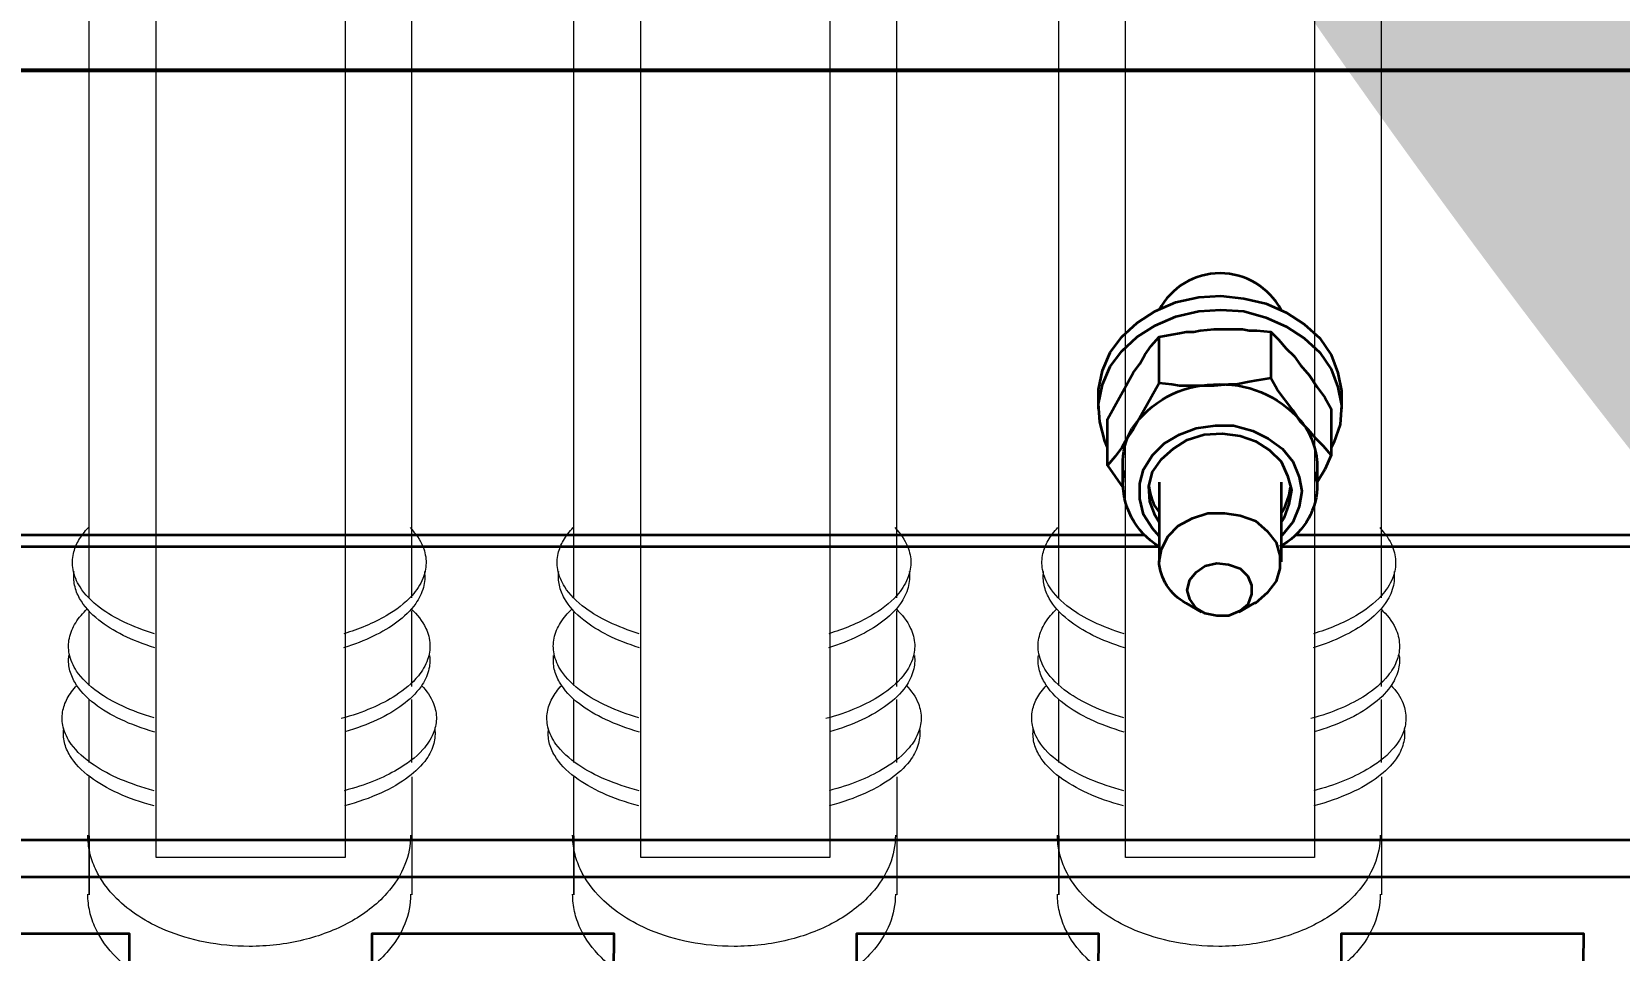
# Model space of a CAD drawing. Header units: feet. Extents: x -13743 to 68376, y -48 to 67763.
# Drawn here: x 90.33 to 96.84, y 63114.34 to 63118.11 of the extents above; entities that cross this region are included whole.
import ezdxf
from ezdxf.enums import TextEntityAlignment as Align

# ---------------------------------------------------------------- set-up
doc = ezdxf.new("R2018")
doc.units = ezdxf.units.FT
doc.header["$MEASUREMENT"] = 0
for name, color, linetype in [('G-ANNO-TEXT', 1, 'Continuous'), ('G-TEXT', 7, 'Continuous'), ('PDF_0', 7, 'Continuous')]:
    doc.layers.add(name, color=color, linetype=linetype)
doc.layers.add('PDF_Fusibles', color=7, linetype='Continuous', true_color=0x636466)
doc.styles.add('NEI-A', font='arial.ttf')
doc.styles.get("Standard").update_dxf_attribs({"font": 'arial.ttf'})

# ---------------------------------------------------------------- blocks, each defined once
blk = doc.blocks.new('DETAIL_TITLE')
at = {"style": 'NEI-A', "flags": 8}
blk.add_attdef('#', text='', height=0.2, dxfattribs=at).set_placement((0.5922, -0.5109), align=Align.MIDDLE_CENTER)
at = {"lineweight": 30, "flags": 104}
blk.add_attdef('DETAIL_TITLE', text='', height=0.2, dxfattribs=at).set_placement((0.909897, -0.525138), align=Align.BOTTOM_LEFT)
at = {"style": 'NEI-A'}
for tag, p in [('SCALE:', (0.938649, -0.73792)), ('1"_=_', (1.547399, -0.73792))]:
    blk.add_attdef(tag, text='', height=0.1, dxfattribs=at).set_placement(p, align=Align.BOTTOM_LEFT)
blk = doc.blocks.new('sub-title')
at = {"color": 153, "lineweight": 30, "flags": 106}
blk.add_attdef('SUB_TITLE', text='', height=0.1875, dxfattribs=at).set_placement((0, 0.1875), align=Align.MIDDLE_CENTER)

msp = doc.modelspace()

# ---------------------------------------------------------------- linework, layer by layer
at = {"layer": 'PDF_0', "lineweight": 35}
for points in [[(98.8243, 63113.801), (99.5201, 63113.801, 0.408273), (99.6729, 63113.9222), (99.6729, 63114.4124), (100.6638, 63114.4124), (100.6638, 63113.9222, 0.408273), (100.8167, 63113.801), (101.5072, 63113.801, 0.408273), (101.66, 63113.9222), (101.66, 63123.8736), (88.7411, 63123.8736), (88.7411, 63113.9222, 0.408273), (88.8887, 63113.801), (89.5844, 63113.801, 0.408273), (89.7373, 63113.9222), (89.7373, 63114.4124), (90.7282, 63114.4124), (90.7282, 63113.9222, 0.408888), (90.8758, 63113.801), (91.5716, 63113.801, 0.40886), (91.7236, 63113.9256)], [(94.9502, 63115.9989, -0.277371), (94.8026, 63116.2783), (94.8026, 63116.2625), (94.8026, 63116.331, -0.138844), (94.8401, 63116.483, -0.244484), (95.1739, 63116.663, -0.236092), (95.5299, 63116.5154, -0.171172), (95.5985, 63116.331), (95.5985, 63116.2625), (95.5985, 63116.2361, -0.262029), (95.4457, 63115.9989)], [(95.1241, 63115.7301), (95.0609, 63115.767, -0.269397), (94.9504, 63115.94)], [(91.7244, 63113.9222), (91.7244, 63114.4124), (92.7153, 63114.4124), (92.7109, 63113.9254, 0.408273), (92.8629, 63113.801), (93.5594, 63113.8015, 0.408273), (93.7115, 63113.9222), (93.7115, 63114.4124), (94.7025, 63114.4124), (94.698, 63113.9255, 0.408888), (94.85, 63113.801), (95.5466, 63113.8015, 0.408273), (95.6987, 63113.9222), (95.6987, 63114.4124), (96.6896, 63114.4124), (96.6851, 63113.9254, 0.408273), (96.8372, 63113.801), (97.5337, 63113.8015, 0.408273), (97.6858, 63113.9222), (97.6858, 63114.4124), (98.6767, 63114.4124), (98.6767, 63113.9222, 0.408496), (98.8236, 63113.8015)]]:
    msp.add_lwpolyline(points, format="xyb", dxfattribs=at)
for points in [[(88.7411, 63117.9544), (101.66, 63117.9544)], [(88.7411, 63117.9491), (101.66, 63117.9491)], [(94.7025, 63116.5629), (94.7025, 63116.6209), (94.7025, 63116.642), (94.7183, 63116.721), (94.7499, 63116.7948), (94.7973, 63116.8581), (94.8606, 63116.916), (94.9344, 63116.9635), (95.0187, 63117.0004), (95.1136, 63117.0215), (95.2032, 63117.0267), (95.2981, 63117.0162), (95.3877, 63116.9951), (95.472, 63116.9582), (95.5458, 63116.9108), (95.6091, 63116.8528), (95.6565, 63116.7843), (95.6828, 63116.7105), (95.6987, 63116.6367), (95.6987, 63116.6209), (95.6987, 63116.5629)], [(94.7394, 63116.4048), (94.7288, 63116.4311), (94.7077, 63116.5102), (94.7025, 63116.584), (94.7183, 63116.663), (94.7499, 63116.7368), (94.7973, 63116.8001), (94.8606, 63116.8581), (94.9344, 63116.9055), (95.0187, 63116.9424), (95.1136, 63116.9635), (95.2032, 63116.9688), (95.2981, 63116.9635), (95.3877, 63116.9371), (95.472, 63116.9002), (95.5458, 63116.8528), (95.6091, 63116.7948), (95.6565, 63116.7263), (95.6828, 63116.6525), (95.6987, 63116.5787), (95.6934, 63116.4996), (95.667, 63116.4259), (95.6565, 63116.4048)], [(94.9502, 63116.6683), (94.8448, 63116.4786), (94.8184, 63116.4417), (94.7973, 63116.4048), (94.771, 63116.3679), (94.7394, 63116.331), (94.7394, 63116.5207), (94.8448, 63116.7105), (94.8711, 63116.7474), (94.8922, 63116.7843), (94.9186, 63116.8212), (94.9502, 63116.8581)], [(95.4088, 63116.8792), (95.4404, 63116.8475), (95.472, 63116.8106), (95.5036, 63116.779), (95.53, 63116.7421), (95.5669, 63116.6999), (95.5985, 63116.6525), (95.6301, 63116.6103), (95.6565, 63116.5629), (95.6565, 63116.3731), (95.6249, 63116.41), (95.5932, 63116.4417), (95.5616, 63116.4786), (95.53, 63116.5102), (95.4984, 63116.5576), (95.4351, 63116.642), (95.4088, 63116.6894), (95.3508, 63116.6789), (95.3192, 63116.6736), (95.2664, 63116.663), (95.2348, 63116.663), (95.1768, 63116.6578), (95.0345, 63116.6578), (95.0029, 63116.663), (94.9502, 63116.6683), (94.9502, 63116.8581), (95.0029, 63116.8686), (95.0345, 63116.8739), (95.0609, 63116.8792), (95.0925, 63116.8792), (95.1189, 63116.8844), (95.1768, 63116.8897), (95.2928, 63116.8897), (95.3192, 63116.8844), (95.3508, 63116.8844), (95.4088, 63116.8792), (95.4088, 63116.6894)], [(94.9502, 63116.0991), (94.9344, 63116.1254), (94.9133, 63116.1834), (94.908, 63116.2466), (94.9238, 63116.3046), (94.9607, 63116.3573), (95.0082, 63116.3995), (95.0662, 63116.4364), (95.1347, 63116.4575), (95.2085, 63116.4628), (95.2823, 63116.4522), (95.3455, 63116.4311), (95.4035, 63116.3942), (95.4509, 63116.3468), (95.4773, 63116.2888), (95.4931, 63116.2308), (95.4826, 63116.1729), (95.4615, 63116.1149), (95.4509, 63116.0991)], [(94.7394, 63116.331), (94.8026, 63116.2414)], [(95.6565, 63116.3731), (95.6301, 63116.3152), (95.5985, 63116.2625)], [(94.9502, 63116.2625), (94.9502, 63115.9357), (94.9607, 63115.9884), (94.9871, 63116.0411), (95.0293, 63116.0832), (95.0872, 63116.1149), (95.1505, 63116.136), (95.219, 63116.136), (95.2823, 63116.1254), (95.3455, 63116.1043), (95.3929, 63116.0622), (95.4298, 63116.0147), (95.4457, 63115.962), (95.4457, 63115.9093), (95.4298, 63115.8566), (95.3929, 63115.8092), (95.3455, 63115.767), (95.3402, 63115.767), (95.277, 63115.7301)], [(95.4509, 63116.2625), (95.4509, 63115.9357)], [(95.4878, 63116.2414), (95.4826, 63116.2097), (95.4615, 63116.1518), (95.4509, 63116.136)], [(88.7411, 63114.7971), (101.66, 63114.7971)], [(88.7411, 63114.6443), (101.66, 63114.6443)]]:
    msp.add_lwpolyline(points, dxfattribs=at)
at = {"layer": 'PDF_0', "color": 8, "lineweight": 35, "true_color": 0x7f7f7f}
for points in [[(94.9502, 63116.0411), (94.9238, 63116.0727), (94.8869, 63116.1307), (94.8711, 63116.1939), (94.8711, 63116.2572), (94.8869, 63116.3152), (94.9238, 63116.3731), (94.9713, 63116.4206), (95.0345, 63116.4575), (95.103, 63116.4838), (95.1821, 63116.4944), (95.2559, 63116.4944), (95.335, 63116.4733), (95.3982, 63116.4417), (95.4562, 63116.3995), (95.4984, 63116.3468), (95.5247, 63116.2835), (95.5353, 63116.2256), (95.5247, 63116.1623), (95.4984, 63116.0991), (95.4562, 63116.0463), (95.4509, 63116.0411)], [(94.8079, 63116.3099), (94.8079, 63116.3046), (94.8026, 63116.2783)], [(95.5985, 63116.2625), (95.5932, 63116.3046)], [(88.7411, 63116.0463), (94.8922, 63116.0463)], [(88.7411, 63115.9989), (94.9502, 63115.9989)], [(95.4509, 63115.9989), (101.66, 63115.9989)], [(95.5089, 63116.0463), (101.66, 63116.0463)]]:
    msp.add_lwpolyline(points, dxfattribs=at)
at = {"layer": 'PDF_0', "lineweight": 35}
msp.add_lwpolyline([(95.0767, 63115.8619), (95.103, 63115.8935), (95.1399, 63115.9198), (95.1874, 63115.9304), (95.2348, 63115.9251), (95.2823, 63115.9093), (95.3139, 63115.8777), (95.3297, 63115.8408), (95.3297, 63115.8039), (95.3139, 63115.7617), (95.2823, 63115.7354), (95.2348, 63115.7143), (95.1874, 63115.7143), (95.1399, 63115.7248), (95.103, 63115.7459), (95.0767, 63115.7828), (95.0662, 63115.8197)], close=True, dxfattribs=at)
for centre, radius, start, end in [((95.2006, 63116.8349), 0.2839, 28.12463, 151.87537), ((95.1162, 63116.2651), 0.2082, 185.72938, 217.28208)]:
    msp.add_arc(centre, radius, start, end, dxfattribs=at)
at = {"layer": 'PDF_Fusibles', "color": 7, "lineweight": 5}
for points in [[(91.6137, 63121.4912), (91.6137, 63114.7234), (90.8389, 63114.7234), (90.8389, 63121.4912)], [(93.6008, 63121.4912), (93.6008, 63114.7234), (92.826, 63114.7234), (92.826, 63121.4912)], [(95.588, 63121.4912), (95.588, 63114.7234), (94.8131, 63114.7234), (94.8131, 63121.4912)], [(90.5648, 63114.5705), (90.5648, 63114.813)], [(92.5519, 63114.5705), (92.5519, 63114.813)], [(94.5391, 63114.5705), (94.5391, 63114.813)]]:
    msp.add_lwpolyline(points, close=True, dxfattribs=at)
for points in [[(90.5648, 63115.7881), (90.5648, 63120.6162)], [(91.8878, 63115.7881), (91.8878, 63120.6162)], [(92.5519, 63115.7881), (92.5519, 63120.6162)], [(93.8749, 63115.7881), (93.8749, 63120.6162)], [(94.5391, 63115.7881), (94.5391, 63120.6162)], [(95.8621, 63115.7881), (95.8621, 63120.6162)], [(90.5648, 63115.4297), (90.5648, 63115.7301)], [(91.8878, 63115.4244), (91.8878, 63115.7354)], [(92.5519, 63115.4297), (92.5519, 63115.7301)], [(93.8749, 63115.4244), (93.8749, 63115.7354)], [(94.5391, 63115.4297), (94.5391, 63115.7301)], [(95.8621, 63115.4244), (95.8621, 63115.7354)], [(90.5648, 63115.1134), (90.5648, 63115.3717)], [(91.8878, 63115.1134), (91.8878, 63115.3717)], [(92.5519, 63115.1134), (92.5519, 63115.3717)], [(93.8749, 63115.1134), (93.8749, 63115.3717)], [(94.5391, 63115.1134), (94.5391, 63115.3717)], [(95.8621, 63115.1134), (95.8621, 63115.3717)], [(90.5648, 63114.813), (90.5648, 63115.0554)], [(91.8878, 63115.0554), (91.8878, 63114.813), (91.8878, 63114.5705)], [(92.5519, 63114.813), (92.5519, 63115.0554)], [(93.8749, 63115.0554), (93.8749, 63114.813), (93.8749, 63114.5705)], [(94.5391, 63114.813), (94.5391, 63115.0554)], [(95.8621, 63115.0554), (95.8621, 63114.813), (95.8621, 63114.5705)]]:
    msp.add_lwpolyline(points, dxfattribs=at)
for points, knots in [([(90.8329, 63115.6415), (90.7416, 63115.669), (90.6673, 63115.7049), (90.575, 63115.7731), (90.5467, 63115.8025), (90.5135, 63115.8549), (90.5033, 63115.8788), (90.4949, 63115.9262), (90.4954, 63115.9483), (90.5046, 63115.989), (90.512, 63116.0069), (90.5326, 63116.0428), (90.5463, 63116.0603), (90.5615, 63116.0762)], [0, 0, 0, 0, 0.917387, 0.917387, 1.530036, 1.530036, 1.967696, 1.967696, 2.346122, 2.346122, 2.673799, 2.673799, 3.045721, 3.045721, 3.045721, 3.045721]), ([(91.8806, 63116.0762), (91.9025, 63116.0532), (91.9214, 63116.0269), (91.9417, 63115.9761), (91.9462, 63115.9537), (91.9455, 63115.9088), (91.9408, 63115.8877), (91.9223, 63115.8421), (91.9067, 63115.8191), (91.859, 63115.7652), (91.8215, 63115.7375), (91.7292, 63115.6835), (91.669, 63115.6595), (91.6092, 63115.6415)], [0, 0, 0, 0, 0.305593, 0.305593, 0.527745, 0.527745, 0.738392, 0.738392, 1.002226, 1.002226, 1.431011, 1.431011, 2.027034, 2.027034, 2.027034, 2.027034]), ([(92.82, 63115.6415), (92.7287, 63115.669), (92.6544, 63115.7049), (92.5622, 63115.7731), (92.5339, 63115.8025), (92.5006, 63115.8549), (92.4904, 63115.8788), (92.482, 63115.9262), (92.4825, 63115.9483), (92.4918, 63115.989), (92.4991, 63116.0069), (92.5197, 63116.0428), (92.5334, 63116.0603), (92.5486, 63116.0762)], [0, 0, 0, 0, 0.917387, 0.917387, 1.530036, 1.530036, 1.967696, 1.967696, 2.346122, 2.346122, 2.673799, 2.673799, 3.045721, 3.045721, 3.045721, 3.045721]), ([(93.8677, 63116.0762), (93.8896, 63116.0532), (93.9085, 63116.0269), (93.9288, 63115.9761), (93.9333, 63115.9537), (93.9326, 63115.9088), (93.928, 63115.8877), (93.9094, 63115.8421), (93.8939, 63115.8191), (93.8461, 63115.7652), (93.8087, 63115.7375), (93.7164, 63115.6835), (93.6561, 63115.6595), (93.5963, 63115.6415)], [0, 0, 0, 0, 0.305593, 0.305593, 0.527745, 0.527745, 0.738392, 0.738392, 1.002226, 1.002226, 1.431011, 1.431011, 2.027034, 2.027034, 2.027034, 2.027034]), ([(94.8071, 63115.6415), (94.7159, 63115.669), (94.6416, 63115.7049), (94.5493, 63115.7731), (94.521, 63115.8025), (94.4877, 63115.8549), (94.4775, 63115.8788), (94.4691, 63115.9262), (94.4697, 63115.9483), (94.4789, 63115.989), (94.4863, 63116.0069), (94.5068, 63116.0428), (94.5206, 63116.0603), (94.5358, 63116.0762)], [0, 0, 0, 0, 0.917387, 0.917387, 1.530036, 1.530036, 1.967696, 1.967696, 2.346122, 2.346122, 2.673799, 2.673799, 3.045721, 3.045721, 3.045721, 3.045721]), ([(95.8548, 63116.0762), (95.8768, 63116.0532), (95.8956, 63116.0269), (95.916, 63115.9761), (95.9205, 63115.9537), (95.9198, 63115.9088), (95.9151, 63115.8877), (95.8965, 63115.8421), (95.881, 63115.8191), (95.8333, 63115.7652), (95.7958, 63115.7375), (95.7035, 63115.6835), (95.6432, 63115.6595), (95.5834, 63115.6415)], [0, 0, 0, 0, 0.305593, 0.305593, 0.527745, 0.527745, 0.738392, 0.738392, 1.002226, 1.002226, 1.431011, 1.431011, 2.027034, 2.027034, 2.027034, 2.027034]), ([(90.834, 63115.584), (90.7389, 63115.6132), (90.6612, 63115.652), (90.5699, 63115.7246), (90.5434, 63115.7546), (90.5165, 63115.8029), (90.5093, 63115.821), (90.5013, 63115.8585), (90.5005, 63115.8771), (90.5029, 63115.8959)], [0, 0, 0, 0, 0.956911, 0.956911, 1.551696, 1.551696, 1.874211, 1.874211, 2.186941, 2.186941, 2.186941, 2.186941]), ([(91.9392, 63115.8959), (91.942, 63115.874), (91.9404, 63115.8524), (91.9284, 63115.8075), (91.9173, 63115.7856), (91.8825, 63115.7357), (91.8551, 63115.7099), (91.7707, 63115.647), (91.697, 63115.6113), (91.6081, 63115.584)], [0, 0, 0, 0, 0.211555, 0.211555, 0.446697, 0.446697, 0.796198, 0.796198, 1.455936, 1.455936, 1.455936, 1.455936]), ([(92.8211, 63115.584), (92.726, 63115.6132), (92.6483, 63115.652), (92.5571, 63115.7246), (92.5305, 63115.7546), (92.5036, 63115.8029), (92.4964, 63115.821), (92.4885, 63115.8585), (92.4876, 63115.8771), (92.49, 63115.8959)], [0, 0, 0, 0, 0.956911, 0.956911, 1.551696, 1.551696, 1.874211, 1.874211, 2.186941, 2.186941, 2.186941, 2.186941]), ([(93.9263, 63115.8959), (93.9291, 63115.874), (93.9275, 63115.8524), (93.9155, 63115.8075), (93.9045, 63115.7856), (93.8697, 63115.7357), (93.8422, 63115.7099), (93.7578, 63115.647), (93.6842, 63115.6113), (93.5952, 63115.584)], [0, 0, 0, 0, 0.211555, 0.211555, 0.446697, 0.446697, 0.796198, 0.796198, 1.455936, 1.455936, 1.455936, 1.455936]), ([(94.8082, 63115.584), (94.7131, 63115.6132), (94.6354, 63115.652), (94.5442, 63115.7246), (94.5176, 63115.7546), (94.4907, 63115.8029), (94.4835, 63115.821), (94.4756, 63115.8585), (94.4748, 63115.8771), (94.4771, 63115.8959)], [0, 0, 0, 0, 0.956911, 0.956911, 1.551696, 1.551696, 1.874211, 1.874211, 2.186941, 2.186941, 2.186941, 2.186941]), ([(95.9135, 63115.8959), (95.9162, 63115.874), (95.9146, 63115.8524), (95.9026, 63115.8075), (95.8916, 63115.7856), (95.8568, 63115.7357), (95.8294, 63115.7099), (95.7449, 63115.647), (95.6713, 63115.6113), (95.5824, 63115.584)], [0, 0, 0, 0, 0.211555, 0.211555, 0.446697, 0.446697, 0.796198, 0.796198, 1.455936, 1.455936, 1.455936, 1.455936]), ([(90.8312, 63115.2969), (90.7362, 63115.3243), (90.6589, 63115.3602), (90.5633, 63115.4284), (90.5339, 63115.4577), (90.4993, 63115.5099), (90.4886, 63115.5335), (90.4793, 63115.5802), (90.4793, 63115.6016), (90.4883, 63115.6457), (90.4975, 63115.667), (90.5228, 63115.7075), (90.5391, 63115.7264), (90.557, 63115.7432)], [0, 0, 0, 0, 0.950855, 0.950855, 1.57939, 1.57939, 2.020757, 2.020757, 2.39323, 2.39323, 2.789943, 2.789943, 3.209349, 3.209349, 3.209349, 3.209349]), ([(91.8851, 63115.7432), (91.9094, 63115.7203), (91.9309, 63115.6936), (91.9548, 63115.6424), (91.9606, 63115.6202), (91.9624, 63115.5759), (91.9591, 63115.5551), (91.9436, 63115.511), (91.9303, 63115.4888), (91.8888, 63115.4373), (91.856, 63115.4106), (91.7636, 63115.3508), (91.6884, 63115.3182), (91.5979, 63115.2932)], [0, 0, 0, 0, 0.321479, 0.321479, 0.54457, 0.54457, 0.74944, 0.74944, 0.996096, 0.996096, 1.386173, 1.386173, 2.052727, 2.052727, 2.052727, 2.052727]), ([(92.8183, 63115.2969), (92.7233, 63115.3243), (92.6461, 63115.3602), (92.5504, 63115.4284), (92.521, 63115.4577), (92.4864, 63115.5099), (92.4757, 63115.5335), (92.4664, 63115.5802), (92.4664, 63115.6016), (92.4754, 63115.6457), (92.4846, 63115.667), (92.5099, 63115.7075), (92.5263, 63115.7264), (92.5441, 63115.7432)], [0, 0, 0, 0, 0.950855, 0.950855, 1.57939, 1.57939, 2.020757, 2.020757, 2.39323, 2.39323, 2.789943, 2.789943, 3.209349, 3.209349, 3.209349, 3.209349]), ([(93.8722, 63115.7432), (93.8965, 63115.7203), (93.9181, 63115.6936), (93.9419, 63115.6424), (93.9478, 63115.6202), (93.9496, 63115.5759), (93.9462, 63115.5551), (93.9307, 63115.511), (93.9174, 63115.4888), (93.8759, 63115.4373), (93.8432, 63115.4106), (93.7508, 63115.3508), (93.6755, 63115.3182), (93.585, 63115.2932)], [0, 0, 0, 0, 0.321479, 0.321479, 0.54457, 0.54457, 0.74944, 0.74944, 0.996096, 0.996096, 1.386173, 1.386173, 2.052727, 2.052727, 2.052727, 2.052727]), ([(94.8054, 63115.2969), (94.7104, 63115.3243), (94.6332, 63115.3602), (94.5376, 63115.4284), (94.5081, 63115.4577), (94.4735, 63115.5099), (94.4628, 63115.5335), (94.4535, 63115.5802), (94.4536, 63115.6016), (94.4625, 63115.6457), (94.4717, 63115.667), (94.497, 63115.7075), (94.5134, 63115.7264), (94.5312, 63115.7432)], [0, 0, 0, 0, 0.950855, 0.950855, 1.57939, 1.57939, 2.020757, 2.020757, 2.39323, 2.39323, 2.789943, 2.789943, 3.209349, 3.209349, 3.209349, 3.209349]), ([(95.8593, 63115.7432), (95.8836, 63115.7203), (95.9052, 63115.6936), (95.929, 63115.6424), (95.9349, 63115.6202), (95.9367, 63115.5759), (95.9333, 63115.5551), (95.9179, 63115.511), (95.9045, 63115.4888), (95.863, 63115.4373), (95.8303, 63115.4106), (95.7379, 63115.3508), (95.6627, 63115.3182), (95.5722, 63115.2932)], [0, 0, 0, 0, 0.321479, 0.321479, 0.54457, 0.54457, 0.74944, 0.74944, 0.996096, 0.996096, 1.386173, 1.386173, 2.052727, 2.052727, 2.052727, 2.052727]), ([(90.8335, 63115.2383), (90.7312, 63115.2675), (90.6478, 63115.3073), (90.5518, 63115.3811), (90.5243, 63115.4111), (90.4963, 63115.4593), (90.4888, 63115.4774), (90.4804, 63115.5149), (90.4794, 63115.5336), (90.4817, 63115.5523)], [0, 0, 0, 0, 1.022952, 1.022952, 1.637138, 1.637138, 1.968706, 1.968706, 2.28893, 2.28893, 2.28893, 2.28893]), ([(91.9604, 63115.5523), (91.963, 63115.5311), (91.9614, 63115.5101), (91.9497, 63115.4664), (91.9388, 63115.445), (91.9047, 63115.3962), (91.8777, 63115.3708), (91.7901, 63115.3055), (91.7099, 63115.2676), (91.6123, 63115.2393)], [0, 0, 0, 0, 0.205621, 0.205621, 0.434876, 0.434876, 0.778358, 0.778358, 1.482022, 1.482022, 1.482022, 1.482022]), ([(92.8206, 63115.2383), (92.7184, 63115.2675), (92.6349, 63115.3073), (92.5389, 63115.3811), (92.5114, 63115.4111), (92.4834, 63115.4593), (92.4759, 63115.4774), (92.4675, 63115.5149), (92.4665, 63115.5336), (92.4688, 63115.5523)], [0, 0, 0, 0, 1.022952, 1.022952, 1.637138, 1.637138, 1.968706, 1.968706, 2.28893, 2.28893, 2.28893, 2.28893]), ([(93.9475, 63115.5523), (93.9501, 63115.5311), (93.9485, 63115.5101), (93.9368, 63115.4664), (93.926, 63115.445), (93.8918, 63115.3962), (93.8648, 63115.3708), (93.7773, 63115.3055), (93.697, 63115.2676), (93.5994, 63115.2393)], [0, 0, 0, 0, 0.205621, 0.205621, 0.434876, 0.434876, 0.778358, 0.778358, 1.482022, 1.482022, 1.482022, 1.482022]), ([(94.8077, 63115.2383), (94.7055, 63115.2675), (94.6221, 63115.3073), (94.526, 63115.3811), (94.4985, 63115.4111), (94.4705, 63115.4593), (94.463, 63115.4774), (94.4546, 63115.5149), (94.4536, 63115.5336), (94.456, 63115.5523)], [0, 0, 0, 0, 1.022952, 1.022952, 1.637138, 1.637138, 1.968706, 1.968706, 2.28893, 2.28893, 2.28893, 2.28893]), ([(95.9346, 63115.5523), (95.9372, 63115.5311), (95.9357, 63115.5101), (95.9239, 63115.4664), (95.9131, 63115.445), (95.8789, 63115.3962), (95.8519, 63115.3708), (95.7644, 63115.3055), (95.6842, 63115.2676), (95.5866, 63115.2393)], [0, 0, 0, 0, 0.205621, 0.205621, 0.434876, 0.434876, 0.778358, 0.778358, 1.482022, 1.482022, 1.482022, 1.482022]), ([(90.8316, 63114.9978), (90.7303, 63115.0247), (90.6474, 63115.0606), (90.5449, 63115.1291), (90.5134, 63115.1583), (90.4762, 63115.21), (90.4645, 63115.2333), (90.4535, 63115.2789), (90.4527, 63115.2996), (90.4592, 63115.3397), (90.4658, 63115.3581), (90.4855, 63115.3952), (90.4993, 63115.4133), (90.5146, 63115.4297)], [0, 0, 0, 0, 1.008553, 1.008553, 1.665229, 1.665229, 2.114588, 2.114588, 2.480869, 2.480869, 2.821949, 2.821949, 3.211377, 3.211377, 3.211377, 3.211377]), ([(91.9274, 63115.4297), (91.948, 63115.4078), (91.9657, 63115.3827), (91.9845, 63115.3345), (91.9885, 63115.3134), (91.9875, 63115.2711), (91.9829, 63115.2511), (91.9649, 63115.2078), (91.9499, 63115.1858), (91.9033, 63115.1337), (91.8663, 63115.1065), (91.7702, 63115.0503), (91.6971, 63115.0208), (91.6104, 63114.9978)], [0, 0, 0, 0, 0.288955, 0.288955, 0.498417, 0.498417, 0.69761, 0.69761, 0.950303, 0.950303, 1.370273, 1.370273, 2.017849, 2.017849, 2.017849, 2.017849]), ([(92.8188, 63114.9978), (92.7174, 63115.0247), (92.6345, 63115.0606), (92.532, 63115.1291), (92.5005, 63115.1583), (92.4633, 63115.21), (92.4516, 63115.2333), (92.4407, 63115.2789), (92.4398, 63115.2996), (92.4463, 63115.3397), (92.4529, 63115.3581), (92.4727, 63115.3952), (92.4864, 63115.4133), (92.5018, 63115.4297)], [0, 0, 0, 0, 1.008553, 1.008553, 1.665229, 1.665229, 2.114588, 2.114588, 2.480869, 2.480869, 2.821949, 2.821949, 3.211377, 3.211377, 3.211377, 3.211377]), ([(93.9146, 63115.4297), (93.9351, 63115.4078), (93.9528, 63115.3827), (93.9716, 63115.3345), (93.9757, 63115.3134), (93.9747, 63115.2711), (93.97, 63115.2511), (93.9521, 63115.2078), (93.937, 63115.1858), (93.8904, 63115.1337), (93.8534, 63115.1065), (93.7573, 63115.0503), (93.6843, 63115.0208), (93.5976, 63114.9978)], [0, 0, 0, 0, 0.288955, 0.288955, 0.498417, 0.498417, 0.69761, 0.69761, 0.950303, 0.950303, 1.370273, 1.370273, 2.017849, 2.017849, 2.017849, 2.017849]), ([(94.8059, 63114.9978), (94.7045, 63115.0247), (94.6216, 63115.0606), (94.5191, 63115.1291), (94.4876, 63115.1583), (94.4505, 63115.21), (94.4387, 63115.2333), (94.4278, 63115.2789), (94.4269, 63115.2996), (94.4334, 63115.3397), (94.4401, 63115.3581), (94.4598, 63115.3952), (94.4735, 63115.4133), (94.4889, 63115.4297)], [0, 0, 0, 0, 1.008553, 1.008553, 1.665229, 1.665229, 2.114588, 2.114588, 2.480869, 2.480869, 2.821949, 2.821949, 3.211377, 3.211377, 3.211377, 3.211377]), ([(95.9017, 63115.4297), (95.9223, 63115.4078), (95.9399, 63115.3827), (95.9587, 63115.3345), (95.9628, 63115.3134), (95.9618, 63115.2711), (95.9572, 63115.2511), (95.9392, 63115.2078), (95.9241, 63115.1858), (95.8775, 63115.1337), (95.8406, 63115.1065), (95.7444, 63115.0503), (95.6714, 63115.0208), (95.5847, 63114.9978)], [0, 0, 0, 0, 0.288955, 0.288955, 0.498417, 0.498417, 0.69761, 0.69761, 0.950303, 0.950303, 1.370273, 1.370273, 2.017849, 2.017849, 2.017849, 2.017849]), ([(90.831, 63114.9354), (90.7221, 63114.9649), (90.6333, 63115.0055), (90.5329, 63115.0806), (90.5047, 63115.1103), (90.4758, 63115.1585), (90.468, 63115.1767), (90.4592, 63115.2145), (90.4583, 63115.2333), (90.4607, 63115.2522)], [0, 0, 0, 0, 1.085971, 1.085971, 1.719077, 1.719077, 2.063995, 2.063995, 2.396051, 2.396051, 2.396051, 2.396051]), ([(91.9814, 63115.2522), (91.984, 63115.2316), (91.9826, 63115.2111), (91.9714, 63115.1686), (91.961, 63115.1478), (91.9281, 63115.1002), (91.9019, 63115.0754), (91.8106, 63115.0063), (91.7211, 63114.9652), (91.611, 63114.9354)], [0, 0, 0, 0, 0.200268, 0.200268, 0.422762, 0.422762, 0.756931, 0.756931, 1.520725, 1.520725, 1.520725, 1.520725]), ([(92.8182, 63114.9354), (92.7092, 63114.9649), (92.6204, 63115.0055), (92.52, 63115.0806), (92.4918, 63115.1103), (92.4629, 63115.1585), (92.4551, 63115.1767), (92.4464, 63115.2145), (92.4454, 63115.2333), (92.4478, 63115.2522)], [0, 0, 0, 0, 1.085971, 1.085971, 1.719077, 1.719077, 2.063995, 2.063995, 2.396051, 2.396051, 2.396051, 2.396051]), ([(93.9685, 63115.2522), (93.9712, 63115.2316), (93.9697, 63115.2111), (93.9585, 63115.1686), (93.9481, 63115.1478), (93.9152, 63115.1002), (93.889, 63115.0754), (93.7977, 63115.0063), (93.7082, 63114.9652), (93.5982, 63114.9354)], [0, 0, 0, 0, 0.200268, 0.200268, 0.422762, 0.422762, 0.756931, 0.756931, 1.520725, 1.520725, 1.520725, 1.520725]), ([(94.8053, 63114.9354), (94.6963, 63114.9649), (94.6075, 63115.0055), (94.5071, 63115.0806), (94.4789, 63115.1103), (94.4501, 63115.1585), (94.4422, 63115.1767), (94.4335, 63115.2145), (94.4325, 63115.2333), (94.435, 63115.2522)], [0, 0, 0, 0, 1.085971, 1.085971, 1.719077, 1.719077, 2.063995, 2.063995, 2.396051, 2.396051, 2.396051, 2.396051]), ([(95.9556, 63115.2522), (95.9583, 63115.2316), (95.9569, 63115.2111), (95.9457, 63115.1686), (95.9353, 63115.1478), (95.9023, 63115.1002), (95.8762, 63115.0754), (95.7848, 63115.0063), (95.6954, 63114.9652), (95.5853, 63114.9354)], [0, 0, 0, 0, 0.200268, 0.200268, 0.422762, 0.422762, 0.756931, 0.756931, 1.520725, 1.520725, 1.520725, 1.520725]), ([(91.221, 63114.3597), (91.0958, 63114.3597), (90.9786, 63114.3837), (90.799, 63114.4587), (90.7303, 63114.5033), (90.6417, 63114.5912), (90.6115, 63114.6318), (90.5806, 63114.6989), (90.5728, 63114.7214), (90.5622, 63114.768), (90.5595, 63114.7917), (90.5595, 63114.8156)], [0, 0, 0, 0, 1.204995, 1.204995, 2.167797, 2.167797, 2.812975, 2.812975, 3.120867, 3.120867, 3.42938, 3.42938, 3.42938, 3.42938]), ([(91.8825, 63114.8156), (91.8825, 63114.7741), (91.8745, 63114.7337), (91.842, 63114.6517), (91.8162, 63114.6122), (91.7423, 63114.5293), (91.6896, 63114.4899), (91.5737, 63114.4263), (91.5091, 63114.4022), (91.3707, 63114.3682), (91.2958, 63114.3597), (91.221, 63114.3597)], [0, 0, 0, 0, 0.399054, 0.399054, 0.849128, 0.849128, 1.466091, 1.466091, 2.114536, 2.114536, 2.826118, 2.826118, 2.826118, 2.826118]), ([(93.2082, 63114.3597), (93.0829, 63114.3597), (92.9658, 63114.3837), (92.7861, 63114.4587), (92.7174, 63114.5033), (92.6288, 63114.5912), (92.5986, 63114.6318), (92.5677, 63114.6989), (92.5599, 63114.7214), (92.5493, 63114.768), (92.5467, 63114.7917), (92.5467, 63114.8156)], [0, 0, 0, 0, 1.204995, 1.204995, 2.167797, 2.167797, 2.812975, 2.812975, 3.120867, 3.120867, 3.42938, 3.42938, 3.42938, 3.42938]), ([(93.8697, 63114.8156), (93.8697, 63114.7741), (93.8616, 63114.7337), (93.8291, 63114.6517), (93.8033, 63114.6122), (93.7294, 63114.5293), (93.6767, 63114.4899), (93.5608, 63114.4263), (93.4962, 63114.4022), (93.3578, 63114.3682), (93.2829, 63114.3597), (93.2082, 63114.3597)], [0, 0, 0, 0, 0.399054, 0.399054, 0.849128, 0.849128, 1.466091, 1.466091, 2.114536, 2.114536, 2.826118, 2.826118, 2.826118, 2.826118]), ([(95.1953, 63114.3597), (95.07, 63114.3597), (94.9529, 63114.3837), (94.7733, 63114.4587), (94.7045, 63114.5033), (94.6159, 63114.5912), (94.5858, 63114.6318), (94.5548, 63114.6989), (94.547, 63114.7214), (94.5365, 63114.768), (94.5338, 63114.7917), (94.5338, 63114.8156)], [0, 0, 0, 0, 1.204995, 1.204995, 2.167797, 2.167797, 2.812975, 2.812975, 3.120867, 3.120867, 3.42938, 3.42938, 3.42938, 3.42938]), ([(95.8568, 63114.8156), (95.8568, 63114.7741), (95.8487, 63114.7337), (95.8162, 63114.6517), (95.7905, 63114.6122), (95.7166, 63114.5293), (95.6638, 63114.4899), (95.548, 63114.4263), (95.4833, 63114.4022), (95.3449, 63114.3682), (95.27, 63114.3597), (95.1953, 63114.3597)], [0, 0, 0, 0, 0.399054, 0.399054, 0.849128, 0.849128, 1.466091, 1.466091, 2.114536, 2.114536, 2.826118, 2.826118, 2.826118, 2.826118]), ([(91.221, 63114.1172), (91.0958, 63114.1172), (90.9786, 63114.1412), (90.799, 63114.2162), (90.7303, 63114.2608), (90.6417, 63114.3488), (90.6115, 63114.3894), (90.5806, 63114.4564), (90.5728, 63114.479), (90.5622, 63114.5255), (90.5595, 63114.5492), (90.5595, 63114.5731)], [0, 0, 0, 0, 1.204995, 1.204995, 2.167797, 2.167797, 2.812975, 2.812975, 3.120867, 3.120867, 3.42938, 3.42938, 3.42938, 3.42938]), ([(91.8825, 63114.5731), (91.8825, 63114.5317), (91.8745, 63114.4913), (91.842, 63114.4092), (91.8162, 63114.3697), (91.7423, 63114.2868), (91.6896, 63114.2475), (91.5737, 63114.1838), (91.5091, 63114.1597), (91.3707, 63114.1257), (91.2958, 63114.1172), (91.221, 63114.1172)], [0, 0, 0, 0, 0.399054, 0.399054, 0.849128, 0.849128, 1.466091, 1.466091, 2.114536, 2.114536, 2.826118, 2.826118, 2.826118, 2.826118]), ([(93.2082, 63114.1172), (93.0829, 63114.1172), (92.9658, 63114.1412), (92.7861, 63114.2162), (92.7174, 63114.2608), (92.6288, 63114.3488), (92.5986, 63114.3894), (92.5677, 63114.4564), (92.5599, 63114.479), (92.5493, 63114.5255), (92.5467, 63114.5492), (92.5467, 63114.5731)], [0, 0, 0, 0, 1.204995, 1.204995, 2.167797, 2.167797, 2.812975, 2.812975, 3.120867, 3.120867, 3.42938, 3.42938, 3.42938, 3.42938]), ([(93.8697, 63114.5731), (93.8697, 63114.5317), (93.8616, 63114.4913), (93.8291, 63114.4092), (93.8033, 63114.3697), (93.7294, 63114.2868), (93.6767, 63114.2475), (93.5608, 63114.1838), (93.4962, 63114.1597), (93.3578, 63114.1257), (93.2829, 63114.1172), (93.2082, 63114.1172)], [0, 0, 0, 0, 0.399054, 0.399054, 0.849128, 0.849128, 1.466091, 1.466091, 2.114536, 2.114536, 2.826118, 2.826118, 2.826118, 2.826118]), ([(95.1953, 63114.1172), (95.07, 63114.1172), (94.9529, 63114.1412), (94.7733, 63114.2162), (94.7045, 63114.2608), (94.6159, 63114.3488), (94.5858, 63114.3894), (94.5548, 63114.4564), (94.547, 63114.479), (94.5365, 63114.5255), (94.5338, 63114.5492), (94.5338, 63114.5731)], [0, 0, 0, 0, 1.204995, 1.204995, 2.167797, 2.167797, 2.812975, 2.812975, 3.120867, 3.120867, 3.42938, 3.42938, 3.42938, 3.42938]), ([(95.8568, 63114.5731), (95.8568, 63114.5317), (95.8487, 63114.4913), (95.8162, 63114.4092), (95.7905, 63114.3697), (95.7166, 63114.2868), (95.6638, 63114.2475), (95.548, 63114.1838), (95.4833, 63114.1597), (95.3449, 63114.1257), (95.27, 63114.1172), (95.1953, 63114.1172)], [0, 0, 0, 0, 0.399054, 0.399054, 0.849128, 0.849128, 1.466091, 1.466091, 2.114536, 2.114536, 2.826118, 2.826118, 2.826118, 2.826118])]:
    msp.add_open_spline(points, degree=3, knots=knots, dxfattribs=at)

# ---------------------------------------------------------------- block references
at = {"layer": 'G-ANNO-TEXT'}
ref = msp.add_blockref('DETAIL_TITLE', (-460.6351, 63776.8695), dxfattribs=dict(at, xscale=128.9267043143703, yscale=128.9267043143703, zscale=128.9267043143703))
lines = msp.add_mtext('{\\LDC BLOCK TYPE-1 (3) STRINGS (78) MODULES [580W]}', dxfattribs={"layer": '0', "insert": (-343.3251, 63747.8431), "char_height": 858.868087, "attachment_point": 1})
ref.add_attrib('DETAIL_TITLE', '', (-343.3251, 63747.8431)).embed_mtext(lines)
at = {"layer": 'G-TEXT'}
ref = msp.add_blockref('sub-title', (-222.9757, 63183.2279), dxfattribs=dict(at, xscale=5.485316049832718, yscale=5.485316049832718, zscale=5.485316049832718))
lines = msp.add_mtext('{\\LTYPICAL 54-MODULE SHORT TRACKER  WIRING DETAIL}', dxfattribs={"layer": 'G-ANNO-TEXT', "insert": (-193.0149, 63195.7241), "char_height": 92.112391, "attachment_point": 1})
ref.add_attrib('SUB_TITLE', '', (-193.0149, 63195.7241), dxfattribs={"flags": 104}).embed_mtext(lines)

doc.saveas('drawing.dxf')
